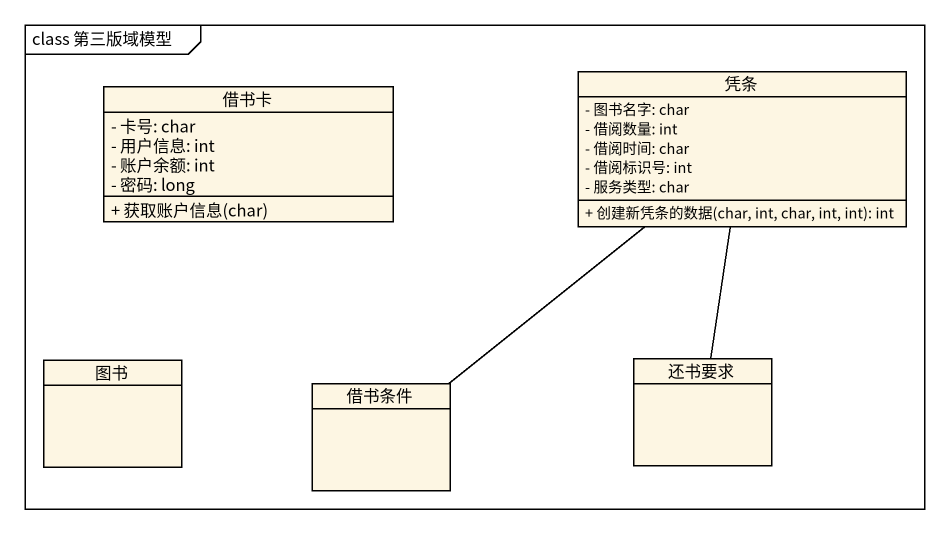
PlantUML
@startuml
mainframe class 第三版域模型
hide circle
hide empty members
skinparam classAttributeIconSize 0
class 借书卡 {
  - 卡号: char
  - 用户信息: int
  - 账户余额: int
  - 密码: long
  + 获取账户信息(char)
}
class 凭条 {
  - 图书名字: char
  - 借阅数量: int
  - 借阅时间: char
  - 借阅标识号: int
  - 服务类型: char
  + 创建新凭条的数据(char, int, char, int, int): int
}
class 图书
class 还书要求
class 借书条件
凭条 -- 还书要求
凭条 -- 借书条件
@enduml
